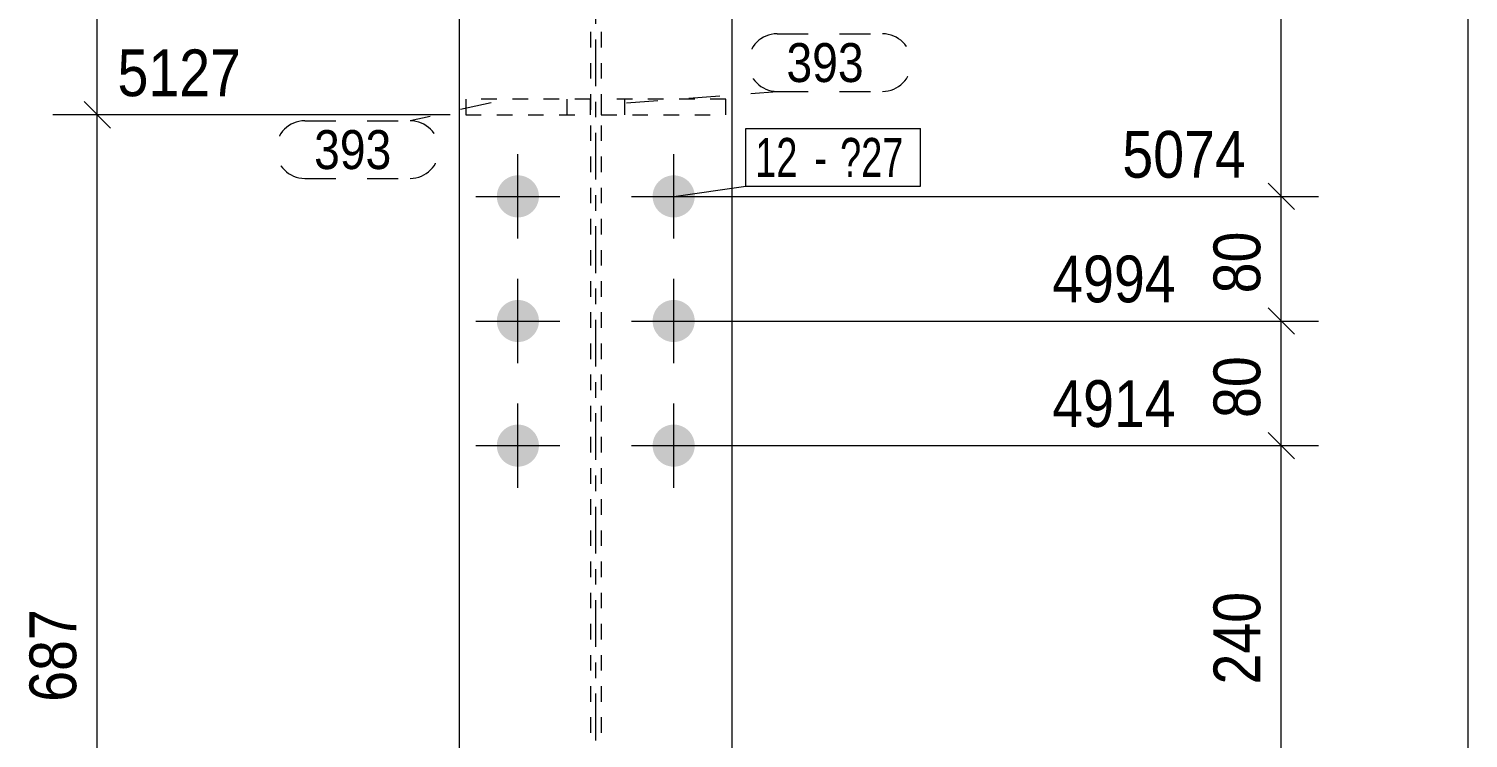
# Model space of a CAD drawing. Header units: millimetres. Extents: x 2 to 825, y 1 to 579.
# Drawn here: x 93.5 to 185.9, y 199.1 to 244.6 of the extents above; entities that cross this region are included whole.
import ezdxf

# ---------------------------------------------------------------- set-up
doc = ezdxf.new("R2010")
doc.units = ezdxf.units.MM
for name, pattern in [('XKITLINE00', [0]), ('XKITLINE01', [4, 1, -1, 1, -1]), ('XKITLINE02', [4, 2, -2]), ('XKITLINE03', [6, 3, -1, 1, -1])]:
    doc.linetypes.add(name, pattern=pattern)
for name, color, linetype, lineweight in [('Bolt', 3, 'Continuous', 0), ('BoltMark', 7, 'Continuous', 0), ('Dimensions', 7, 'Continuous', 0), ('Part', 2, 'Continuous', 0), ('PartMark', 7, 'Continuous', 0)]:
    doc.layers.add(name, color=color, linetype=linetype, lineweight=lineweight)
doc.styles.add('ARIAL', font='ARIAL.TTF')
doc.styles.add('ARIAL_NARROW', font='ARIALN.TTF')

# ---------------------------------------------------------------- blocks, each defined once
blk = doc.blocks.new('*A46')
at = {"layer": 'Bolt'}
for points in [[(123.505, 233.879), (123.506, 233.913), (123.508, 233.946), (123.511, 233.979), (123.515, 234.012), (123.519, 234.044), (123.525, 234.077), (123.531, 234.11), (123.538, 234.142), (123.545, 234.174), (123.554, 234.206), (123.563, 234.238), (123.573, 234.27), (123.584, 234.301), (123.595, 234.332), (123.608, 234.363), (123.621, 234.393), (123.634, 234.424), (123.649, 234.453), (123.664, 234.483), (123.68, 234.512), (123.697, 234.54), (123.714, 234.569), (123.732, 234.596), (123.751, 234.624), (123.77, 234.651), (123.79, 234.677), (123.811, 234.703), (123.833, 234.728), (123.854, 234.753), (123.877, 234.777), (123.9, 234.801), (123.924, 234.824), (123.948, 234.847), (123.973, 234.869), (123.998, 234.89), (124.024, 234.911), (124.051, 234.931), (124.077, 234.95), (124.105, 234.969), (124.133, 234.987), (124.161, 235.004), (124.189, 235.021), (124.218, 235.037), (124.248, 235.052), (124.278, 235.067), (124.308, 235.081), (124.338, 235.094), (124.369, 235.106), (124.4, 235.117), (124.431, 235.128), (124.463, 235.138), (124.495, 235.147), (124.527, 235.156), (124.559, 235.164), (124.591, 235.17), (124.624, 235.176), (124.657, 235.182), (124.689, 235.186), (124.722, 235.19), (124.755, 235.193), (124.789, 235.195), (124.822, 235.196), (124.855, 235.196), (124.888, 235.196), (124.921, 235.195), (124.954, 235.193), (124.987, 235.19), (125.02, 235.186), (125.053, 235.182), (125.086, 235.176), (125.118, 235.17), (125.151, 235.164), (125.183, 235.156), (125.215, 235.147), (125.247, 235.138), (125.278, 235.128), (125.31, 235.117), (125.341, 235.106), (125.371, 235.094), (125.402, 235.081), (125.432, 235.067), (125.462, 235.052), (125.491, 235.037), (125.52, 235.021), (125.549, 235.004), (125.577, 234.987), (125.605, 234.969), (125.632, 234.95), (125.659, 234.931), (125.685, 234.911), (125.711, 234.89), (125.737, 234.869), (125.761, 234.847), (125.786, 234.824), (125.809, 234.801), (125.832, 234.777), (125.855, 234.753), (125.877, 234.728), (125.898, 234.703), (125.919, 234.677), (125.939, 234.651), (125.958, 234.624), (125.977, 234.596), (125.995, 234.569), (126.013, 234.54), (126.029, 234.512), (126.045, 234.483), (126.061, 234.453), (126.075, 234.424), (126.089, 234.393), (126.102, 234.363), (126.114, 234.332), (126.126, 234.301), (126.137, 234.27), (126.147, 234.238), (126.156, 234.206), (126.164, 234.174), (126.172, 234.142), (126.179, 234.11), (126.185, 234.077), (126.19, 234.044), (126.195, 234.012), (126.198, 233.979), (126.201, 233.946), (126.203, 233.913), (126.204, 233.879), (126.205, 233.846), (126.204, 233.813), (126.203, 233.78), (126.201, 233.747), (126.198, 233.714), (126.195, 233.681), (126.19, 233.648), (126.185, 233.616), (126.179, 233.583), (126.172, 233.551), (126.164, 233.518), (126.156, 233.486), (126.147, 233.454), (126.137, 233.423), (126.126, 233.392), (126.114, 233.36), (126.102, 233.33), (126.089, 233.299), (126.075, 233.269), (126.061, 233.239), (126.045, 233.21), (126.029, 233.181), (126.013, 233.152), (125.995, 233.124), (125.977, 233.096), (125.958, 233.069), (125.939, 233.042), (125.919, 233.016), (125.898, 232.99), (125.877, 232.965), (125.855, 232.94), (125.832, 232.915), (125.809, 232.892), (125.786, 232.869), (125.761, 232.846), (125.737, 232.824), (125.711, 232.803), (125.685, 232.782), (125.659, 232.762), (125.632, 232.743), (125.605, 232.724), (125.577, 232.706), (125.549, 232.688), (125.52, 232.672), (125.491, 232.656), (125.462, 232.64), (125.432, 232.626), (125.402, 232.612), (125.371, 232.599), (125.341, 232.587), (125.31, 232.575), (125.278, 232.564), (125.247, 232.554), (125.215, 232.545), (125.183, 232.537), (125.151, 232.529), (125.118, 232.522), (125.086, 232.516), (125.053, 232.511), (125.02, 232.506), (124.987, 232.503), (124.954, 232.5), (124.921, 232.498), (124.888, 232.497), (124.855, 232.496), (124.822, 232.497), (124.789, 232.498), (124.755, 232.5), (124.722, 232.503), (124.689, 232.506), (124.657, 232.511), (124.624, 232.516), (124.591, 232.522), (124.559, 232.529), (124.527, 232.537), (124.495, 232.545), (124.463, 232.554), (124.431, 232.564), (124.4, 232.575), (124.369, 232.587), (124.338, 232.599), (124.308, 232.612), (124.278, 232.626), (124.248, 232.64), (124.218, 232.656), (124.189, 232.672), (124.161, 232.688), (124.133, 232.706), (124.105, 232.724), (124.077, 232.743), (124.051, 232.762), (124.024, 232.782), (123.998, 232.803), (123.973, 232.824), (123.948, 232.846), (123.924, 232.869), (123.9, 232.892), (123.877, 232.915), (123.854, 232.94), (123.833, 232.965), (123.811, 232.99), (123.79, 233.016), (123.77, 233.042), (123.751, 233.069), (123.732, 233.096), (123.714, 233.124), (123.697, 233.152), (123.68, 233.181), (123.664, 233.21), (123.649, 233.239), (123.634, 233.269), (123.621, 233.299), (123.608, 233.33), (123.595, 233.36), (123.584, 233.392), (123.573, 233.423), (123.563, 233.454), (123.554, 233.486), (123.545, 233.518), (123.538, 233.551), (123.531, 233.583), (123.525, 233.616), (123.519, 233.648), (123.515, 233.681), (123.511, 233.714), (123.508, 233.747), (123.506, 233.78), (123.505, 233.813), (123.505, 233.846)], [(133.505, 233.879), (133.506, 233.913), (133.508, 233.946), (133.511, 233.979), (133.515, 234.012), (133.519, 234.044), (133.525, 234.077), (133.531, 234.11), (133.538, 234.142), (133.545, 234.174), (133.554, 234.206), (133.563, 234.238), (133.573, 234.27), (133.584, 234.301), (133.595, 234.332), (133.608, 234.363), (133.621, 234.393), (133.634, 234.424), (133.649, 234.453), (133.664, 234.483), (133.68, 234.512), (133.697, 234.54), (133.714, 234.569), (133.732, 234.596), (133.751, 234.624), (133.77, 234.651), (133.79, 234.677), (133.811, 234.703), (133.833, 234.728), (133.854, 234.753), (133.877, 234.777), (133.9, 234.801), (133.924, 234.824), (133.948, 234.847), (133.973, 234.869), (133.998, 234.89), (134.024, 234.911), (134.051, 234.931), (134.077, 234.95), (134.105, 234.969), (134.133, 234.987), (134.161, 235.004), (134.189, 235.021), (134.218, 235.037), (134.248, 235.052), (134.278, 235.067), (134.308, 235.081), (134.338, 235.094), (134.369, 235.106), (134.4, 235.117), (134.431, 235.128), (134.463, 235.138), (134.495, 235.147), (134.527, 235.156), (134.559, 235.164), (134.591, 235.17), (134.624, 235.176), (134.657, 235.182), (134.689, 235.186), (134.722, 235.19), (134.755, 235.193), (134.789, 235.195), (134.822, 235.196), (134.855, 235.196), (134.888, 235.196), (134.921, 235.195), (134.954, 235.193), (134.987, 235.19), (135.02, 235.186), (135.053, 235.182), (135.086, 235.176), (135.118, 235.17), (135.151, 235.164), (135.183, 235.156), (135.215, 235.147), (135.247, 235.138), (135.278, 235.128), (135.31, 235.117), (135.341, 235.106), (135.371, 235.094), (135.402, 235.081), (135.432, 235.067), (135.462, 235.052), (135.491, 235.037), (135.52, 235.021), (135.549, 235.004), (135.577, 234.987), (135.605, 234.969), (135.632, 234.95), (135.659, 234.931), (135.685, 234.911), (135.711, 234.89), (135.737, 234.869), (135.761, 234.847), (135.786, 234.824), (135.809, 234.801), (135.832, 234.777), (135.855, 234.753), (135.877, 234.728), (135.898, 234.703), (135.919, 234.677), (135.939, 234.651), (135.958, 234.624), (135.977, 234.596), (135.995, 234.569), (136.013, 234.54), (136.029, 234.512), (136.045, 234.483), (136.061, 234.453), (136.075, 234.424), (136.089, 234.393), (136.102, 234.363), (136.114, 234.332), (136.126, 234.301), (136.137, 234.27), (136.147, 234.238), (136.156, 234.206), (136.164, 234.174), (136.172, 234.142), (136.179, 234.11), (136.185, 234.077), (136.19, 234.044), (136.195, 234.012), (136.198, 233.979), (136.201, 233.946), (136.203, 233.913), (136.204, 233.879), (136.205, 233.846), (136.204, 233.813), (136.203, 233.78), (136.201, 233.747), (136.198, 233.714), (136.195, 233.681), (136.19, 233.648), (136.185, 233.616), (136.179, 233.583), (136.172, 233.551), (136.164, 233.518), (136.156, 233.486), (136.147, 233.454), (136.137, 233.423), (136.126, 233.392), (136.114, 233.36), (136.102, 233.33), (136.089, 233.299), (136.075, 233.269), (136.061, 233.239), (136.045, 233.21), (136.029, 233.181), (136.013, 233.152), (135.995, 233.124), (135.977, 233.096), (135.958, 233.069), (135.939, 233.042), (135.919, 233.016), (135.898, 232.99), (135.877, 232.965), (135.855, 232.94), (135.832, 232.915), (135.809, 232.892), (135.786, 232.869), (135.761, 232.846), (135.737, 232.824), (135.711, 232.803), (135.685, 232.782), (135.659, 232.762), (135.632, 232.743), (135.605, 232.724), (135.577, 232.706), (135.549, 232.688), (135.52, 232.672), (135.491, 232.656), (135.462, 232.64), (135.432, 232.626), (135.402, 232.612), (135.371, 232.599), (135.341, 232.587), (135.31, 232.575), (135.278, 232.564), (135.247, 232.554), (135.215, 232.545), (135.183, 232.537), (135.151, 232.529), (135.118, 232.522), (135.086, 232.516), (135.053, 232.511), (135.02, 232.506), (134.987, 232.503), (134.954, 232.5), (134.921, 232.498), (134.888, 232.497), (134.855, 232.496), (134.822, 232.497), (134.789, 232.498), (134.755, 232.5), (134.722, 232.503), (134.689, 232.506), (134.657, 232.511), (134.624, 232.516), (134.591, 232.522), (134.559, 232.529), (134.527, 232.537), (134.495, 232.545), (134.463, 232.554), (134.431, 232.564), (134.4, 232.575), (134.369, 232.587), (134.338, 232.599), (134.308, 232.612), (134.278, 232.626), (134.248, 232.64), (134.218, 232.656), (134.189, 232.672), (134.161, 232.688), (134.133, 232.706), (134.105, 232.724), (134.077, 232.743), (134.051, 232.762), (134.024, 232.782), (133.998, 232.803), (133.973, 232.824), (133.948, 232.846), (133.924, 232.869), (133.9, 232.892), (133.877, 232.915), (133.854, 232.94), (133.833, 232.965), (133.811, 232.99), (133.79, 233.016), (133.77, 233.042), (133.751, 233.069), (133.732, 233.096), (133.714, 233.124), (133.697, 233.152), (133.68, 233.181), (133.664, 233.21), (133.649, 233.239), (133.634, 233.269), (133.621, 233.299), (133.608, 233.33), (133.595, 233.36), (133.584, 233.392), (133.573, 233.423), (133.563, 233.454), (133.554, 233.486), (133.545, 233.518), (133.538, 233.551), (133.531, 233.583), (133.525, 233.616), (133.519, 233.648), (133.515, 233.681), (133.511, 233.714), (133.508, 233.747), (133.506, 233.78), (133.505, 233.813), (133.505, 233.846)], [(123.505, 225.879), (123.506, 225.913), (123.508, 225.946), (123.511, 225.979), (123.515, 226.012), (123.519, 226.044), (123.525, 226.077), (123.531, 226.11), (123.538, 226.142), (123.545, 226.174), (123.554, 226.206), (123.563, 226.238), (123.573, 226.27), (123.584, 226.301), (123.595, 226.332), (123.608, 226.363), (123.621, 226.393), (123.634, 226.424), (123.649, 226.453), (123.664, 226.483), (123.68, 226.512), (123.697, 226.54), (123.714, 226.569), (123.732, 226.596), (123.751, 226.624), (123.77, 226.651), (123.79, 226.677), (123.811, 226.703), (123.833, 226.728), (123.854, 226.753), (123.877, 226.777), (123.9, 226.801), (123.924, 226.824), (123.948, 226.847), (123.973, 226.869), (123.998, 226.89), (124.024, 226.911), (124.051, 226.931), (124.077, 226.95), (124.105, 226.969), (124.133, 226.987), (124.161, 227.004), (124.189, 227.021), (124.218, 227.037), (124.248, 227.052), (124.278, 227.067), (124.308, 227.081), (124.338, 227.094), (124.369, 227.106), (124.4, 227.117), (124.431, 227.128), (124.463, 227.138), (124.495, 227.147), (124.527, 227.156), (124.559, 227.164), (124.591, 227.17), (124.624, 227.176), (124.657, 227.182), (124.689, 227.186), (124.722, 227.19), (124.755, 227.193), (124.789, 227.195), (124.822, 227.196), (124.855, 227.196), (124.888, 227.196), (124.921, 227.195), (124.954, 227.193), (124.987, 227.19), (125.02, 227.186), (125.053, 227.182), (125.086, 227.176), (125.118, 227.17), (125.151, 227.164), (125.183, 227.156), (125.215, 227.147), (125.247, 227.138), (125.278, 227.128), (125.31, 227.117), (125.341, 227.106), (125.371, 227.094), (125.402, 227.081), (125.432, 227.067), (125.462, 227.052), (125.491, 227.037), (125.52, 227.021), (125.549, 227.004), (125.577, 226.987), (125.605, 226.969), (125.632, 226.95), (125.659, 226.931), (125.685, 226.911), (125.711, 226.89), (125.737, 226.869), (125.761, 226.847), (125.786, 226.824), (125.809, 226.801), (125.832, 226.777), (125.855, 226.753), (125.877, 226.728), (125.898, 226.703), (125.919, 226.677), (125.939, 226.651), (125.958, 226.624), (125.977, 226.596), (125.995, 226.569), (126.013, 226.54), (126.029, 226.512), (126.045, 226.483), (126.061, 226.453), (126.075, 226.424), (126.089, 226.393), (126.102, 226.363), (126.114, 226.332), (126.126, 226.301), (126.137, 226.27), (126.147, 226.238), (126.156, 226.206), (126.164, 226.174), (126.172, 226.142), (126.179, 226.11), (126.185, 226.077), (126.19, 226.044), (126.195, 226.012), (126.198, 225.979), (126.201, 225.946), (126.203, 225.913), (126.204, 225.879), (126.205, 225.846), (126.204, 225.813), (126.203, 225.78), (126.201, 225.747), (126.198, 225.714), (126.195, 225.681), (126.19, 225.648), (126.185, 225.616), (126.179, 225.583), (126.172, 225.551), (126.164, 225.518), (126.156, 225.486), (126.147, 225.454), (126.137, 225.423), (126.126, 225.392), (126.114, 225.36), (126.102, 225.33), (126.089, 225.299), (126.075, 225.269), (126.061, 225.239), (126.045, 225.21), (126.029, 225.181), (126.013, 225.152), (125.995, 225.124), (125.977, 225.096), (125.958, 225.069), (125.939, 225.042), (125.919, 225.016), (125.898, 224.99), (125.877, 224.965), (125.855, 224.94), (125.832, 224.915), (125.809, 224.892), (125.786, 224.869), (125.761, 224.846), (125.737, 224.824), (125.711, 224.803), (125.685, 224.782), (125.659, 224.762), (125.632, 224.743), (125.605, 224.724), (125.577, 224.706), (125.549, 224.688), (125.52, 224.672), (125.491, 224.656), (125.462, 224.64), (125.432, 224.626), (125.402, 224.612), (125.371, 224.599), (125.341, 224.587), (125.31, 224.575), (125.278, 224.564), (125.247, 224.554), (125.215, 224.545), (125.183, 224.537), (125.151, 224.529), (125.118, 224.522), (125.086, 224.516), (125.053, 224.511), (125.02, 224.506), (124.987, 224.503), (124.954, 224.5), (124.921, 224.498), (124.888, 224.497), (124.855, 224.496), (124.822, 224.497), (124.789, 224.498), (124.755, 224.5), (124.722, 224.503), (124.689, 224.506), (124.657, 224.511), (124.624, 224.516), (124.591, 224.522), (124.559, 224.529), (124.527, 224.537), (124.495, 224.545), (124.463, 224.554), (124.431, 224.564), (124.4, 224.575), (124.369, 224.587), (124.338, 224.599), (124.308, 224.612), (124.278, 224.626), (124.248, 224.64), (124.218, 224.656), (124.189, 224.672), (124.161, 224.688), (124.133, 224.706), (124.105, 224.724), (124.077, 224.743), (124.051, 224.762), (124.024, 224.782), (123.998, 224.803), (123.973, 224.824), (123.948, 224.846), (123.924, 224.869), (123.9, 224.892), (123.877, 224.915), (123.854, 224.94), (123.833, 224.965), (123.811, 224.99), (123.79, 225.016), (123.77, 225.042), (123.751, 225.069), (123.732, 225.096), (123.714, 225.124), (123.697, 225.152), (123.68, 225.181), (123.664, 225.21), (123.649, 225.239), (123.634, 225.269), (123.621, 225.299), (123.608, 225.33), (123.595, 225.36), (123.584, 225.392), (123.573, 225.423), (123.563, 225.454), (123.554, 225.486), (123.545, 225.518), (123.538, 225.551), (123.531, 225.583), (123.525, 225.616), (123.519, 225.648), (123.515, 225.681), (123.511, 225.714), (123.508, 225.747), (123.506, 225.78), (123.505, 225.813), (123.505, 225.846)], [(133.505, 225.879), (133.506, 225.913), (133.508, 225.946), (133.511, 225.979), (133.515, 226.012), (133.519, 226.044), (133.525, 226.077), (133.531, 226.11), (133.538, 226.142), (133.545, 226.174), (133.554, 226.206), (133.563, 226.238), (133.573, 226.27), (133.584, 226.301), (133.595, 226.332), (133.608, 226.363), (133.621, 226.393), (133.634, 226.424), (133.649, 226.453), (133.664, 226.483), (133.68, 226.512), (133.697, 226.54), (133.714, 226.569), (133.732, 226.596), (133.751, 226.624), (133.77, 226.651), (133.79, 226.677), (133.811, 226.703), (133.833, 226.728), (133.854, 226.753), (133.877, 226.777), (133.9, 226.801), (133.924, 226.824), (133.948, 226.847), (133.973, 226.869), (133.998, 226.89), (134.024, 226.911), (134.051, 226.931), (134.077, 226.95), (134.105, 226.969), (134.133, 226.987), (134.161, 227.004), (134.189, 227.021), (134.218, 227.037), (134.248, 227.052), (134.278, 227.067), (134.308, 227.081), (134.338, 227.094), (134.369, 227.106), (134.4, 227.117), (134.431, 227.128), (134.463, 227.138), (134.495, 227.147), (134.527, 227.156), (134.559, 227.164), (134.591, 227.17), (134.624, 227.176), (134.657, 227.182), (134.689, 227.186), (134.722, 227.19), (134.755, 227.193), (134.789, 227.195), (134.822, 227.196), (134.855, 227.196), (134.888, 227.196), (134.921, 227.195), (134.954, 227.193), (134.987, 227.19), (135.02, 227.186), (135.053, 227.182), (135.086, 227.176), (135.118, 227.17), (135.151, 227.164), (135.183, 227.156), (135.215, 227.147), (135.247, 227.138), (135.278, 227.128), (135.31, 227.117), (135.341, 227.106), (135.371, 227.094), (135.402, 227.081), (135.432, 227.067), (135.462, 227.052), (135.491, 227.037), (135.52, 227.021), (135.549, 227.004), (135.577, 226.987), (135.605, 226.969), (135.632, 226.95), (135.659, 226.931), (135.685, 226.911), (135.711, 226.89), (135.737, 226.869), (135.761, 226.847), (135.786, 226.824), (135.809, 226.801), (135.832, 226.777), (135.855, 226.753), (135.877, 226.728), (135.898, 226.703), (135.919, 226.677), (135.939, 226.651), (135.958, 226.624), (135.977, 226.596), (135.995, 226.569), (136.013, 226.54), (136.029, 226.512), (136.045, 226.483), (136.061, 226.453), (136.075, 226.424), (136.089, 226.393), (136.102, 226.363), (136.114, 226.332), (136.126, 226.301), (136.137, 226.27), (136.147, 226.238), (136.156, 226.206), (136.164, 226.174), (136.172, 226.142), (136.179, 226.11), (136.185, 226.077), (136.19, 226.044), (136.195, 226.012), (136.198, 225.979), (136.201, 225.946), (136.203, 225.913), (136.204, 225.879), (136.205, 225.846), (136.204, 225.813), (136.203, 225.78), (136.201, 225.747), (136.198, 225.714), (136.195, 225.681), (136.19, 225.648), (136.185, 225.616), (136.179, 225.583), (136.172, 225.551), (136.164, 225.518), (136.156, 225.486), (136.147, 225.454), (136.137, 225.423), (136.126, 225.392), (136.114, 225.36), (136.102, 225.33), (136.089, 225.299), (136.075, 225.269), (136.061, 225.239), (136.045, 225.21), (136.029, 225.181), (136.013, 225.152), (135.995, 225.124), (135.977, 225.096), (135.958, 225.069), (135.939, 225.042), (135.919, 225.016), (135.898, 224.99), (135.877, 224.965), (135.855, 224.94), (135.832, 224.915), (135.809, 224.892), (135.786, 224.869), (135.761, 224.846), (135.737, 224.824), (135.711, 224.803), (135.685, 224.782), (135.659, 224.762), (135.632, 224.743), (135.605, 224.724), (135.577, 224.706), (135.549, 224.688), (135.52, 224.672), (135.491, 224.656), (135.462, 224.64), (135.432, 224.626), (135.402, 224.612), (135.371, 224.599), (135.341, 224.587), (135.31, 224.575), (135.278, 224.564), (135.247, 224.554), (135.215, 224.545), (135.183, 224.537), (135.151, 224.529), (135.118, 224.522), (135.086, 224.516), (135.053, 224.511), (135.02, 224.506), (134.987, 224.503), (134.954, 224.5), (134.921, 224.498), (134.888, 224.497), (134.855, 224.496), (134.822, 224.497), (134.789, 224.498), (134.755, 224.5), (134.722, 224.503), (134.689, 224.506), (134.657, 224.511), (134.624, 224.516), (134.591, 224.522), (134.559, 224.529), (134.527, 224.537), (134.495, 224.545), (134.463, 224.554), (134.431, 224.564), (134.4, 224.575), (134.369, 224.587), (134.338, 224.599), (134.308, 224.612), (134.278, 224.626), (134.248, 224.64), (134.218, 224.656), (134.189, 224.672), (134.161, 224.688), (134.133, 224.706), (134.105, 224.724), (134.077, 224.743), (134.051, 224.762), (134.024, 224.782), (133.998, 224.803), (133.973, 224.824), (133.948, 224.846), (133.924, 224.869), (133.9, 224.892), (133.877, 224.915), (133.854, 224.94), (133.833, 224.965), (133.811, 224.99), (133.79, 225.016), (133.77, 225.042), (133.751, 225.069), (133.732, 225.096), (133.714, 225.124), (133.697, 225.152), (133.68, 225.181), (133.664, 225.21), (133.649, 225.239), (133.634, 225.269), (133.621, 225.299), (133.608, 225.33), (133.595, 225.36), (133.584, 225.392), (133.573, 225.423), (133.563, 225.454), (133.554, 225.486), (133.545, 225.518), (133.538, 225.551), (133.531, 225.583), (133.525, 225.616), (133.519, 225.648), (133.515, 225.681), (133.511, 225.714), (133.508, 225.747), (133.506, 225.78), (133.505, 225.813), (133.505, 225.846)], [(123.505, 217.879), (123.506, 217.913), (123.508, 217.946), (123.511, 217.979), (123.515, 218.012), (123.519, 218.044), (123.525, 218.077), (123.531, 218.11), (123.538, 218.142), (123.545, 218.174), (123.554, 218.206), (123.563, 218.238), (123.573, 218.27), (123.584, 218.301), (123.595, 218.332), (123.608, 218.363), (123.621, 218.393), (123.634, 218.424), (123.649, 218.453), (123.664, 218.483), (123.68, 218.512), (123.697, 218.54), (123.714, 218.569), (123.732, 218.596), (123.751, 218.624), (123.77, 218.651), (123.79, 218.677), (123.811, 218.703), (123.833, 218.728), (123.854, 218.753), (123.877, 218.777), (123.9, 218.801), (123.924, 218.824), (123.948, 218.847), (123.973, 218.869), (123.998, 218.89), (124.024, 218.911), (124.051, 218.931), (124.077, 218.95), (124.105, 218.969), (124.133, 218.987), (124.161, 219.004), (124.189, 219.021), (124.218, 219.037), (124.248, 219.052), (124.278, 219.067), (124.308, 219.081), (124.338, 219.094), (124.369, 219.106), (124.4, 219.117), (124.431, 219.128), (124.463, 219.138), (124.495, 219.147), (124.527, 219.156), (124.559, 219.164), (124.591, 219.17), (124.624, 219.176), (124.657, 219.182), (124.689, 219.186), (124.722, 219.19), (124.755, 219.193), (124.789, 219.195), (124.822, 219.196), (124.855, 219.196), (124.888, 219.196), (124.921, 219.195), (124.954, 219.193), (124.987, 219.19), (125.02, 219.186), (125.053, 219.182), (125.086, 219.176), (125.118, 219.17), (125.151, 219.164), (125.183, 219.156), (125.215, 219.147), (125.247, 219.138), (125.278, 219.128), (125.31, 219.117), (125.341, 219.106), (125.371, 219.094), (125.402, 219.081), (125.432, 219.067), (125.462, 219.052), (125.491, 219.037), (125.52, 219.021), (125.549, 219.004), (125.577, 218.987), (125.605, 218.969), (125.632, 218.95), (125.659, 218.931), (125.685, 218.911), (125.711, 218.89), (125.737, 218.869), (125.761, 218.847), (125.786, 218.824), (125.809, 218.801), (125.832, 218.777), (125.855, 218.753), (125.877, 218.728), (125.898, 218.703), (125.919, 218.677), (125.939, 218.651), (125.958, 218.624), (125.977, 218.596), (125.995, 218.569), (126.013, 218.54), (126.029, 218.512), (126.045, 218.483), (126.061, 218.453), (126.075, 218.424), (126.089, 218.393), (126.102, 218.363), (126.114, 218.332), (126.126, 218.301), (126.137, 218.27), (126.147, 218.238), (126.156, 218.206), (126.164, 218.174), (126.172, 218.142), (126.179, 218.11), (126.185, 218.077), (126.19, 218.044), (126.195, 218.012), (126.198, 217.979), (126.201, 217.946), (126.203, 217.913), (126.204, 217.879), (126.205, 217.846), (126.204, 217.813), (126.203, 217.78), (126.201, 217.747), (126.198, 217.714), (126.195, 217.681), (126.19, 217.648), (126.185, 217.616), (126.179, 217.583), (126.172, 217.551), (126.164, 217.518), (126.156, 217.486), (126.147, 217.454), (126.137, 217.423), (126.126, 217.392), (126.114, 217.36), (126.102, 217.33), (126.089, 217.299), (126.075, 217.269), (126.061, 217.239), (126.045, 217.21), (126.029, 217.181), (126.013, 217.152), (125.995, 217.124), (125.977, 217.096), (125.958, 217.069), (125.939, 217.042), (125.919, 217.016), (125.898, 216.99), (125.877, 216.965), (125.855, 216.94), (125.832, 216.915), (125.809, 216.892), (125.786, 216.869), (125.761, 216.846), (125.737, 216.824), (125.711, 216.803), (125.685, 216.782), (125.659, 216.762), (125.632, 216.743), (125.605, 216.724), (125.577, 216.706), (125.549, 216.688), (125.52, 216.672), (125.491, 216.656), (125.462, 216.64), (125.432, 216.626), (125.402, 216.612), (125.371, 216.599), (125.341, 216.587), (125.31, 216.575), (125.278, 216.564), (125.247, 216.554), (125.215, 216.545), (125.183, 216.537), (125.151, 216.529), (125.118, 216.522), (125.086, 216.516), (125.053, 216.511), (125.02, 216.506), (124.987, 216.503), (124.954, 216.5), (124.921, 216.498), (124.888, 216.497), (124.855, 216.496), (124.822, 216.497), (124.789, 216.498), (124.755, 216.5), (124.722, 216.503), (124.689, 216.506), (124.657, 216.511), (124.624, 216.516), (124.591, 216.522), (124.559, 216.529), (124.527, 216.537), (124.495, 216.545), (124.463, 216.554), (124.431, 216.564), (124.4, 216.575), (124.369, 216.587), (124.338, 216.599), (124.308, 216.612), (124.278, 216.626), (124.248, 216.64), (124.218, 216.656), (124.189, 216.672), (124.161, 216.688), (124.133, 216.706), (124.105, 216.724), (124.077, 216.743), (124.051, 216.762), (124.024, 216.782), (123.998, 216.803), (123.973, 216.824), (123.948, 216.846), (123.924, 216.869), (123.9, 216.892), (123.877, 216.915), (123.854, 216.94), (123.833, 216.965), (123.811, 216.99), (123.79, 217.016), (123.77, 217.042), (123.751, 217.069), (123.732, 217.096), (123.714, 217.124), (123.697, 217.152), (123.68, 217.181), (123.664, 217.21), (123.649, 217.239), (123.634, 217.269), (123.621, 217.299), (123.608, 217.33), (123.595, 217.36), (123.584, 217.392), (123.573, 217.423), (123.563, 217.454), (123.554, 217.486), (123.545, 217.518), (123.538, 217.551), (123.531, 217.583), (123.525, 217.616), (123.519, 217.648), (123.515, 217.681), (123.511, 217.714), (123.508, 217.747), (123.506, 217.78), (123.505, 217.813), (123.505, 217.846)], [(133.505, 217.879), (133.506, 217.913), (133.508, 217.946), (133.511, 217.979), (133.515, 218.012), (133.519, 218.044), (133.525, 218.077), (133.531, 218.11), (133.538, 218.142), (133.545, 218.174), (133.554, 218.206), (133.563, 218.238), (133.573, 218.27), (133.584, 218.301), (133.595, 218.332), (133.608, 218.363), (133.621, 218.393), (133.634, 218.424), (133.649, 218.453), (133.664, 218.483), (133.68, 218.512), (133.697, 218.54), (133.714, 218.569), (133.732, 218.596), (133.751, 218.624), (133.77, 218.651), (133.79, 218.677), (133.811, 218.703), (133.833, 218.728), (133.854, 218.753), (133.877, 218.777), (133.9, 218.801), (133.924, 218.824), (133.948, 218.847), (133.973, 218.869), (133.998, 218.89), (134.024, 218.911), (134.051, 218.931), (134.077, 218.95), (134.105, 218.969), (134.133, 218.987), (134.161, 219.004), (134.189, 219.021), (134.218, 219.037), (134.248, 219.052), (134.278, 219.067), (134.308, 219.081), (134.338, 219.094), (134.369, 219.106), (134.4, 219.117), (134.431, 219.128), (134.463, 219.138), (134.495, 219.147), (134.527, 219.156), (134.559, 219.164), (134.591, 219.17), (134.624, 219.176), (134.657, 219.182), (134.689, 219.186), (134.722, 219.19), (134.755, 219.193), (134.789, 219.195), (134.822, 219.196), (134.855, 219.196), (134.888, 219.196), (134.921, 219.195), (134.954, 219.193), (134.987, 219.19), (135.02, 219.186), (135.053, 219.182), (135.086, 219.176), (135.118, 219.17), (135.151, 219.164), (135.183, 219.156), (135.215, 219.147), (135.247, 219.138), (135.278, 219.128), (135.31, 219.117), (135.341, 219.106), (135.371, 219.094), (135.402, 219.081), (135.432, 219.067), (135.462, 219.052), (135.491, 219.037), (135.52, 219.021), (135.549, 219.004), (135.577, 218.987), (135.605, 218.969), (135.632, 218.95), (135.659, 218.931), (135.685, 218.911), (135.711, 218.89), (135.737, 218.869), (135.761, 218.847), (135.786, 218.824), (135.809, 218.801), (135.832, 218.777), (135.855, 218.753), (135.877, 218.728), (135.898, 218.703), (135.919, 218.677), (135.939, 218.651), (135.958, 218.624), (135.977, 218.596), (135.995, 218.569), (136.013, 218.54), (136.029, 218.512), (136.045, 218.483), (136.061, 218.453), (136.075, 218.424), (136.089, 218.393), (136.102, 218.363), (136.114, 218.332), (136.126, 218.301), (136.137, 218.27), (136.147, 218.238), (136.156, 218.206), (136.164, 218.174), (136.172, 218.142), (136.179, 218.11), (136.185, 218.077), (136.19, 218.044), (136.195, 218.012), (136.198, 217.979), (136.201, 217.946), (136.203, 217.913), (136.204, 217.879), (136.205, 217.846), (136.204, 217.813), (136.203, 217.78), (136.201, 217.747), (136.198, 217.714), (136.195, 217.681), (136.19, 217.648), (136.185, 217.616), (136.179, 217.583), (136.172, 217.551), (136.164, 217.518), (136.156, 217.486), (136.147, 217.454), (136.137, 217.423), (136.126, 217.392), (136.114, 217.36), (136.102, 217.33), (136.089, 217.299), (136.075, 217.269), (136.061, 217.239), (136.045, 217.21), (136.029, 217.181), (136.013, 217.152), (135.995, 217.124), (135.977, 217.096), (135.958, 217.069), (135.939, 217.042), (135.919, 217.016), (135.898, 216.99), (135.877, 216.965), (135.855, 216.94), (135.832, 216.915), (135.809, 216.892), (135.786, 216.869), (135.761, 216.846), (135.737, 216.824), (135.711, 216.803), (135.685, 216.782), (135.659, 216.762), (135.632, 216.743), (135.605, 216.724), (135.577, 216.706), (135.549, 216.688), (135.52, 216.672), (135.491, 216.656), (135.462, 216.64), (135.432, 216.626), (135.402, 216.612), (135.371, 216.599), (135.341, 216.587), (135.31, 216.575), (135.278, 216.564), (135.247, 216.554), (135.215, 216.545), (135.183, 216.537), (135.151, 216.529), (135.118, 216.522), (135.086, 216.516), (135.053, 216.511), (135.02, 216.506), (134.987, 216.503), (134.954, 216.5), (134.921, 216.498), (134.888, 216.497), (134.855, 216.496), (134.822, 216.497), (134.789, 216.498), (134.755, 216.5), (134.722, 216.503), (134.689, 216.506), (134.657, 216.511), (134.624, 216.516), (134.591, 216.522), (134.559, 216.529), (134.527, 216.537), (134.495, 216.545), (134.463, 216.554), (134.431, 216.564), (134.4, 216.575), (134.369, 216.587), (134.338, 216.599), (134.308, 216.612), (134.278, 216.626), (134.248, 216.64), (134.218, 216.656), (134.189, 216.672), (134.161, 216.688), (134.133, 216.706), (134.105, 216.724), (134.077, 216.743), (134.051, 216.762), (134.024, 216.782), (133.998, 216.803), (133.973, 216.824), (133.948, 216.846), (133.924, 216.869), (133.9, 216.892), (133.877, 216.915), (133.854, 216.94), (133.833, 216.965), (133.811, 216.99), (133.79, 217.016), (133.77, 217.042), (133.751, 217.069), (133.732, 217.096), (133.714, 217.124), (133.697, 217.152), (133.68, 217.181), (133.664, 217.21), (133.649, 217.239), (133.634, 217.269), (133.621, 217.299), (133.608, 217.33), (133.595, 217.36), (133.584, 217.392), (133.573, 217.423), (133.563, 217.454), (133.554, 217.486), (133.545, 217.518), (133.538, 217.551), (133.531, 217.583), (133.525, 217.616), (133.519, 217.648), (133.515, 217.681), (133.511, 217.714), (133.508, 217.747), (133.506, 217.78), (133.505, 217.813), (133.505, 217.846)]]:
    blk.add_hatch(color=3, dxfattribs=at).paths.add_polyline_path(points, flags=17)
at = {"layer": 'Bolt', "color": 3, "linetype": 'XKITLINE00', "lineweight": 0}
for p, q in [((124.855, 231.146), (124.855, 236.546)), ((134.855, 231.146), (134.855, 236.546)), ((122.155, 233.846), (127.555, 233.846)), ((132.155, 233.846), (137.555, 233.846)), ((124.855, 223.146), (124.855, 228.546)), ((134.855, 223.146), (134.855, 228.546)), ((122.155, 225.846), (127.555, 225.846)), ((132.155, 225.846), (137.555, 225.846)), ((124.855, 215.146), (124.855, 220.546)), ((134.855, 215.146), (134.855, 220.546)), ((122.155, 217.846), (127.555, 217.846)), ((132.155, 217.846), (137.555, 217.846))]:
    blk.add_line(p, q, dxfattribs=at)
blk = doc.blocks.new('*A58')
at = {"layer": 'Part', "color": 2, "linetype": 'XKITLINE00', "lineweight": 0}
for p, q in [((121.105, 78.924), (121.105, 312.404)), ((138.605, 78.924), (138.605, 312.404))]:
    blk.add_line(p, q, dxfattribs=at)
at = {"layer": 'Part', "color": 7, "linetype": 'XKITLINE01', "lineweight": 0}
for p, q in [((129.505, 312.404), (129.505, 78.924)), ((130.205, 312.404), (130.205, 78.924))]:
    blk.add_line(p, q, dxfattribs=at)
at = {"layer": 'Part', "color": 7, "linetype": 'XKITLINE03', "lineweight": 0}
blk.add_line((129.855, 78.924), (129.855, 312.404), dxfattribs=at)
blk = doc.blocks.new('*A78')
at = {"layer": 'Part', "color": 7, "linetype": 'XKITLINE01', "lineweight": 0}
for p, q in [((138.205, 240.078), (130.205, 240.078)), ((130.205, 240.078), (130.205, 239.078)), ((131.705, 240.078), (131.705, 239.078)), ((138.205, 239.078), (138.205, 240.078)), ((130.205, 239.078), (138.205, 239.078))]:
    blk.add_line(p, q, dxfattribs=at)
blk = doc.blocks.new('*A79')
at = {"layer": 'Part', "color": 7, "linetype": 'XKITLINE01', "lineweight": 0}
for p, q in [((129.505, 240.078), (121.505, 240.078)), ((121.505, 240.078), (121.505, 239.078)), ((128.005, 240.078), (128.005, 239.078)), ((129.505, 239.078), (129.505, 240.078)), ((121.505, 239.078), (129.505, 239.078))]:
    blk.add_line(p, q, dxfattribs=at)
blk = doc.blocks.new('*A178')
at = {"layer": 'Dimensions', "color": 7, "linetype": 'XKITLINE00', "lineweight": 0}
for p, q in [((97.855, 239.078), (97.855, 520.052)), ((97.006, 239.927), (98.703, 238.23)), ((120.505, 239.078), (95.005, 239.078))]:
    blk.add_line(p, q, dxfattribs=at)
at = {"layer": 'Dimensions', "color": 3}
blk.add_point((97.855, 239.078), dxfattribs=at)
blk = doc.blocks.new('*A179')
at = {"layer": 'Dimensions', "color": 7, "linetype": 'XKITLINE00', "lineweight": 0}
for p, q in [((173.855, 233.846), (173.855, 546.184)), ((173.006, 234.695), (174.703, 232.998)), ((135.855, 233.846), (176.255, 233.846))]:
    blk.add_line(p, q, dxfattribs=at)
at = {"layer": 'Dimensions', "color": 3}
blk.add_point((173.855, 233.846), dxfattribs=at)
blk = doc.blocks.new('*A194')
at = {"layer": 'Dimensions', "color": 7, "linetype": 'XKITLINE00', "lineweight": 0}
blk.add_line((185.855, 124.924), (185.855, 254.924), dxfattribs=at)
blk = doc.blocks.new('*A196')
at = {"layer": 'Dimensions', "color": 7, "linetype": 'XKITLINE00', "lineweight": 0}
for p, q in [((97.006, 239.927), (98.703, 238.23)), ((120.505, 239.078), (95.005, 239.078)), ((97.855, 170.398), (97.855, 239.078))]:
    blk.add_line(p, q, dxfattribs=at)
at = {"layer": 'Dimensions', "color": 3}
blk.add_point((97.855, 239.078), dxfattribs=at)
at = {"layer": 'Dimensions', "color": 3, "style": 'ARIAL', "width": 0.85}
blk.add_text('5127', height=3, dxfattribs=at).set_placement((99.155, 240.278))
blk.add_text('687', height=3, rotation=90.00021, dxfattribs=at).set_placement((96.505, 201.401))
blk = doc.blocks.new('*A200')
at = {"layer": 'Dimensions', "color": 7, "linetype": 'XKITLINE00', "lineweight": 0}
for p, q in [((173.006, 218.695), (174.703, 216.998)), ((135.855, 217.846), (176.255, 217.846)), ((173.855, 193.846), (173.855, 217.846)), ((173.006, 194.695), (174.703, 192.998)), ((135.855, 193.846), (176.255, 193.846))]:
    blk.add_line(p, q, dxfattribs=at)
at = {"layer": 'Dimensions', "color": 3}
for p in [(173.855, 217.846), (173.855, 193.846)]:
    blk.add_point(p, dxfattribs=at)
at = {"layer": 'Dimensions', "color": 3, "style": 'ARIAL', "width": 0.85}
blk.add_text('4914', height=3, dxfattribs=at).set_placement((159.154, 219.046))
blk.add_text('240', height=3, rotation=90.00021, dxfattribs=at).set_placement((172.505, 202.509))
blk = doc.blocks.new('*A201')
at = {"layer": 'Dimensions', "color": 7, "linetype": 'XKITLINE00', "lineweight": 0}
for p, q in [((173.006, 226.695), (174.703, 224.998)), ((135.855, 225.846), (176.255, 225.846)), ((173.855, 217.846), (173.855, 225.846)), ((173.006, 218.695), (174.703, 216.998)), ((135.855, 217.846), (176.255, 217.846))]:
    blk.add_line(p, q, dxfattribs=at)
at = {"layer": 'Dimensions', "color": 3}
for p in [(173.855, 225.846), (173.855, 217.846)]:
    blk.add_point(p, dxfattribs=at)
at = {"layer": 'Dimensions', "color": 3, "style": 'ARIAL', "width": 0.85}
blk.add_text('4994', height=3, dxfattribs=at).set_placement((159.154, 227.046))
blk.add_text('80', height=3, rotation=90.00021, dxfattribs=at).set_placement((172.505, 219.621))
blk = doc.blocks.new('*A202')
at = {"layer": 'Dimensions', "color": 7, "linetype": 'XKITLINE00', "lineweight": 0}
for p, q in [((173.006, 234.695), (174.703, 232.998)), ((135.855, 233.846), (176.255, 233.846)), ((173.855, 225.846), (173.855, 233.846)), ((173.006, 226.695), (174.703, 224.998)), ((135.855, 225.846), (176.255, 225.846))]:
    blk.add_line(p, q, dxfattribs=at)
at = {"layer": 'Dimensions', "color": 3}
for p in [(173.855, 233.846), (173.855, 225.846)]:
    blk.add_point(p, dxfattribs=at)
at = {"layer": 'Dimensions', "color": 3, "style": 'ARIAL', "width": 0.85}
blk.add_text('5074', height=3, dxfattribs=at).set_placement((163.654, 235.046))
blk.add_text('80', height=3, rotation=90.00021, dxfattribs=at).set_placement((172.505, 227.621))
blk = doc.blocks.new('*A204')
at = {"layer": 'BoltMark', "color": 7, "linetype": 'XKITLINE00', "lineweight": 0}
for p, q in [((139.489, 238.196), (150.697, 238.196)), ((139.489, 234.496), (139.489, 238.196)), ((150.697, 234.496), (150.697, 238.196)), ((134.855, 233.846), (139.489, 234.496)), ((139.489, 234.496), (150.697, 234.496))]:
    blk.add_line(p, q, dxfattribs=at)
at = {"layer": 'BoltMark', "color": 3, "style": 'ARIAL_NARROW', "width": 0.85}
for s, p in [('12', (140.089, 235.096)), ('?27', (145.538, 235.096)), ('-', (143.878, 235.096))]:
    blk.add_text(s, height=2.5, dxfattribs=at).set_placement(p)
blk = doc.blocks.new('*A207')
at = {"layer": 'PartMark', "color": 7, "linetype": 'XKITLINE02', "lineweight": 0}
for p, q in [((123.134, 239.849), (117.938, 238.699)), ((111.175, 238.699), (117.938, 238.699)), ((111.175, 234.999), (117.938, 234.999))]:
    blk.add_line(p, q, dxfattribs=at)
for centre, start, end in [((111.175, 236.849), 90, 270), ((117.938, 236.849), 270, 90)]:
    blk.add_arc(centre, 1.85, start, end, dxfattribs=at)
at = {"layer": 'PartMark', "color": 3, "style": 'ARIAL', "width": 0.85}
blk.add_text('393', height=2.5, dxfattribs=at).set_placement((111.775, 235.599))
blk = doc.blocks.new('*A208')
at = {"layer": 'PartMark', "color": 7, "linetype": 'XKITLINE02', "lineweight": 0}
for p, q in [((141.494, 244.287), (148.257, 244.287)), ((131.834, 239.849), (141.494, 240.587)), ((141.494, 240.587), (148.257, 240.587))]:
    blk.add_line(p, q, dxfattribs=at)
for centre, start, end in [((141.494, 242.437), 90, 270), ((148.257, 242.437), 270, 90)]:
    blk.add_arc(centre, 1.85, start, end, dxfattribs=at)
at = {"layer": 'PartMark', "color": 3, "style": 'ARIAL', "width": 0.85}
blk.add_text('393', height=2.5, dxfattribs=at).set_placement((142.094, 241.187))

msp = doc.modelspace()

# ---------------------------------------------------------------- block references
at = {"lineweight": 0}
for name in ['*A179', '*A178', '*A194', '*A208', '*A196', '*A207', '*A79', '*A78', '*A204', '*A202', '*A46', '*A201', '*A200']:
    msp.add_blockref(name, (0, 0), dxfattribs=at)
at = {"layer": 'Part', "lineweight": 0}
msp.add_blockref('*A58', (0, 0), dxfattribs=at)

doc.saveas('drawing.dxf')
